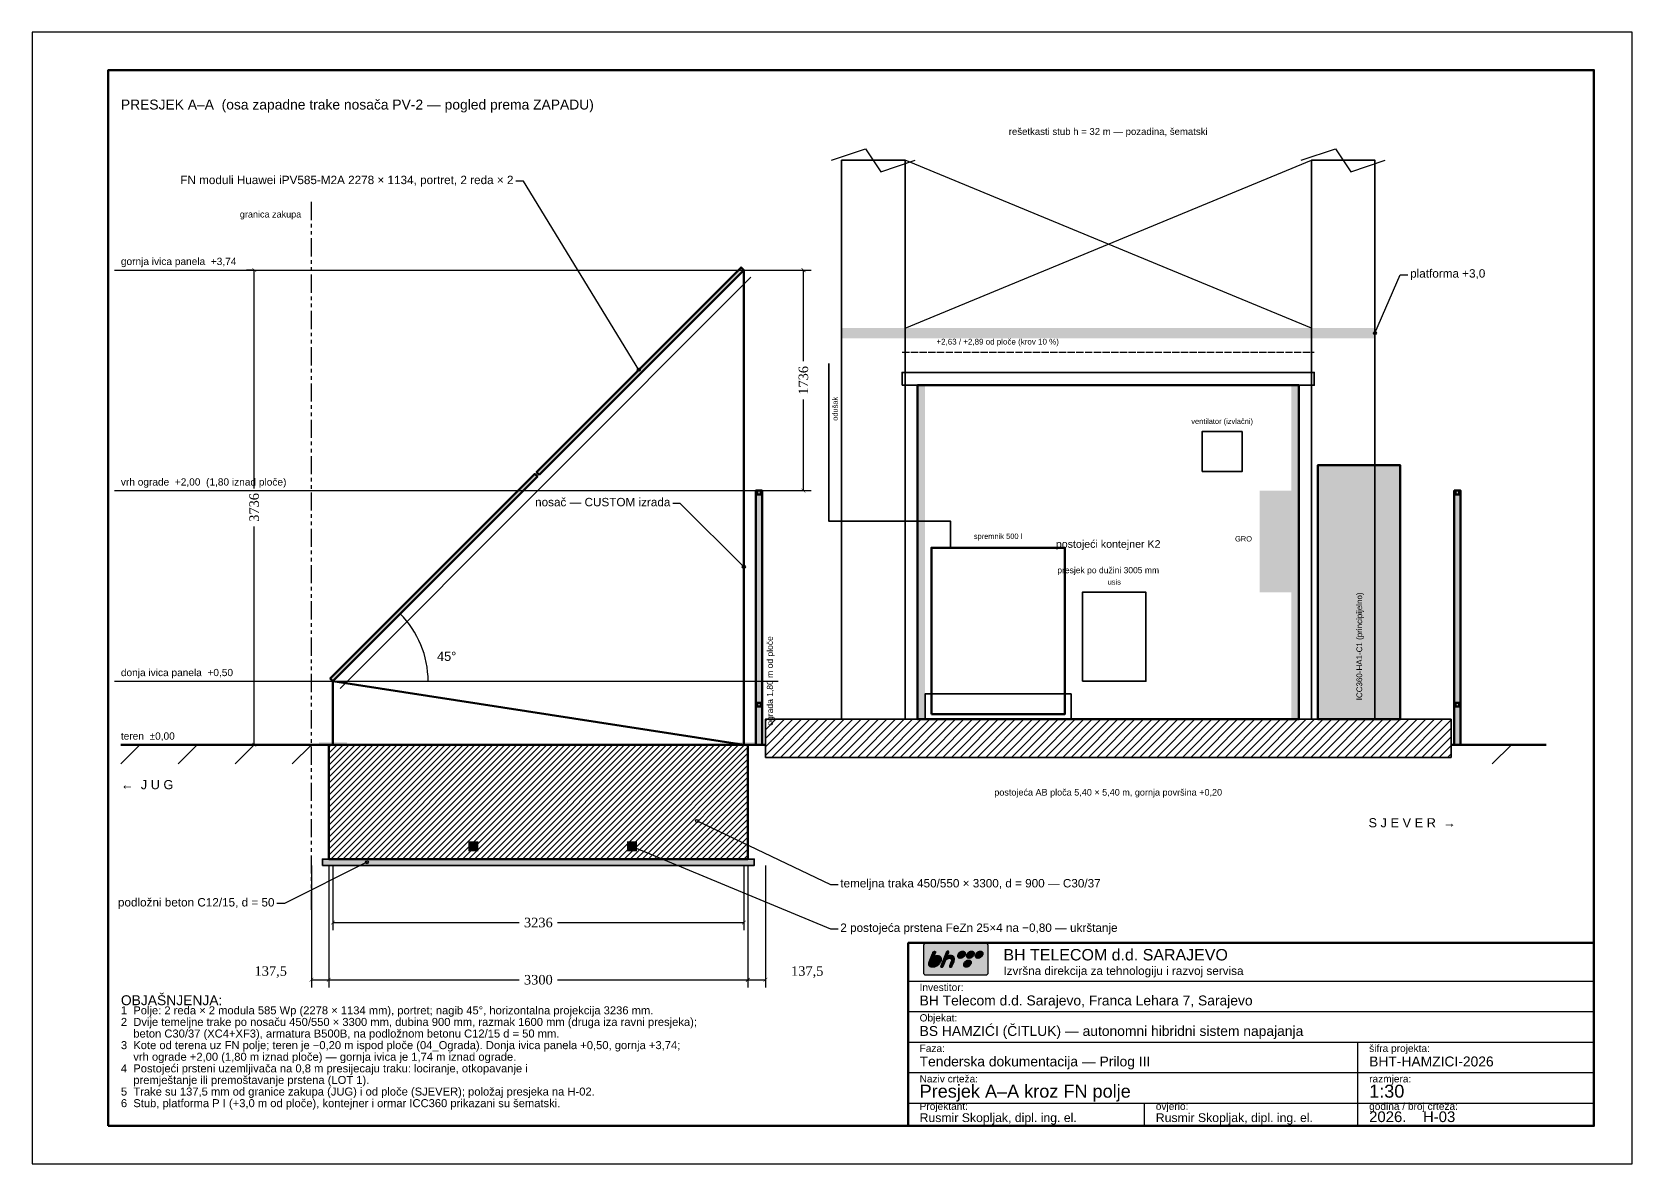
# Model space of a CAD drawing. Header units: millimetres. Extents: x 0 to 12600, y 0 to 8910.
import ezdxf
from ezdxf.enums import TextEntityAlignment as Align

# ---------------------------------------------------------------- set-up
doc = ezdxf.new("R2010")
doc.units = ezdxf.units.MM
doc.linetypes.add('DASHED', pattern=[1.524, 1.27, -0.254])
doc.linetypes.add('PHANTOM', pattern=[6.35, 3.175, -0.635, 0.635, -0.635, 0.635, -0.635])
for name, color, linetype in [('Agregat', 30, 'Continuous'), ('Izvod', 253, 'Continuous'), ('Konstrukcija', 5, 'Continuous'), ('Kota_tekst', 7, 'Continuous'), ('Kote', 7, 'Continuous'), ('Novi1', 30, 'Continuous'), ('Objekat', 6, 'Continuous'), ('Ograda', 8, 'Continuous'), ('Okvir', 3, 'Continuous'), ('Orijentacija', 1, 'Continuous'), ('Panel', 110, 'Continuous'), ('Sakriveno', 15, 'Continuous'), ('Tekst', 253, 'Continuous'), ('Temelj', 32, 'Continuous'), ('Uzemljenje', 2, 'DASHED'), ('Ventilacija', 4, 'Continuous')]:
    doc.layers.add(name, color=color, linetype=linetype)
doc.styles.add('20', font='arial.ttf')
doc.styles.get("Standard").update_dxf_attribs({"font": 'times.ttf'})
doc.dimstyles.new('M 30', dxfattribs={"dimscale": 30, "dimtxt": 2.5, "dimasz": 1, "dimexe": 2, "dimexo": 0, "dimtad": 1, "dimdec": 0, "dimtxsty": 'Standard', "dimblk": 'ARCHTICK', "dimcen": 2.5, "dimazin": 3, "dimtfac": 1, "dimtmove": 0, "dimatfit": 3, "dimarcsym": 0})

# ---------------------------------------------------------------- blocks, each defined once
blk = doc.blocks.new('_ARCHTICK')
at = {"color": 0, "linetype": 'ByBlock', "const_width": 0.15}
blk.add_lwpolyline([(-0.5, -0.5), (0.5, 0.5)], dxfattribs=at)
blk = doc.blocks.new('*D3')
for p, q in [((1750, 7036), (1690, 7036)), ((1750, 5318), (1750, 7036)), ((1750, 3300), (1750, 5018)), ((1750, 3300), (1690, 3300))]:
    blk.add_line(p, q)
at = {"layer": 'Defpoints'}
for p in [(1750, 7036), (1750, 3300), (1750, 3300)]:
    blk.add_point(p, dxfattribs=at)
at = {"layer": 'Kote', "xscale": 30, "yscale": 30}
for p, rotation in [((1750, 7036), 90), ((1750, 3300), 270)]:
    blk.add_blockref('_ARCHTICK', p, dxfattribs=dict(at, rotation=rotation))
at = {"layer": 'Kote', "insert": (1750, 5168), "char_height": 75, "attachment_point": 5, "rotation": 90}
blk.add_mtext('3736', dxfattribs=at)
blk = doc.blocks.new('*D4')
for p, q in [((5605.5, 7036), (6135, 7036)), ((6075, 6318), (6075, 7036)), ((6075, 5300), (6075, 6018)), ((5725, 5300), (6135, 5300))]:
    blk.add_line(p, q)
at = {"layer": 'Defpoints'}
for p in [(5605.5, 7036), (5725, 5300), (6075, 5300)]:
    blk.add_point(p, dxfattribs=at)
at = {"layer": 'Kote', "xscale": 30, "yscale": 30}
for p, rotation in [((6075, 7036), 90), ((6075, 5300), 270)]:
    blk.add_blockref('_ARCHTICK', p, dxfattribs=dict(at, rotation=rotation))
at = {"layer": 'Kote', "insert": (6075, 6168), "char_height": 75, "attachment_point": 5, "rotation": 90}
blk.add_mtext('1736', dxfattribs=at)
blk = doc.blocks.new('*D5')
for p, q in [((2369.5, 2350), (2369.5, 1840)), ((5605.5, 2350), (5605.5, 1840)), ((2369.5, 1900), (3837.5, 1900)), ((4137.5, 1900), (5605.5, 1900))]:
    blk.add_line(p, q)
at = {"layer": 'Defpoints'}
for p in [(2369.5, 2350), (5605.5, 2350), (2369.5, 1900)]:
    blk.add_point(p, dxfattribs=at)
at = {"layer": 'Kote', "xscale": 30, "yscale": 30, "rotation": 180}
blk.add_blockref('_ARCHTICK', (2369.5, 1900), dxfattribs=at)
at = {"layer": 'Kote', "xscale": 30, "yscale": 30}
blk.add_blockref('_ARCHTICK', (5605.5, 1900), dxfattribs=at)
at = {"layer": 'Kote', "insert": (3987.5, 1900), "char_height": 75, "attachment_point": 5}
blk.add_mtext('3236', dxfattribs=at)
blk = doc.blocks.new('*D7')
for p, q in [((2337.5, 2350), (2337.5, 1390)), ((5637.5, 2350), (5637.5, 1390)), ((2337.5, 1450), (3837.5, 1450)), ((4137.5, 1450), (5637.5, 1450))]:
    blk.add_line(p, q)
at = {"layer": 'Defpoints'}
for p in [(2337.5, 2350), (5637.5, 2350), (2337.5, 1450)]:
    blk.add_point(p, dxfattribs=at)
at = {"layer": 'Kote', "xscale": 30, "yscale": 30, "rotation": 180}
blk.add_blockref('_ARCHTICK', (2337.5, 1450), dxfattribs=at)
at = {"layer": 'Kote', "xscale": 30, "yscale": 30}
blk.add_blockref('_ARCHTICK', (5637.5, 1450), dxfattribs=at)
at = {"layer": 'Kote', "insert": (3987.5, 1450), "char_height": 75, "attachment_point": 5}
blk.add_mtext('3300', dxfattribs=at)

msp = doc.modelspace()

# ---------------------------------------------------------------- hatches: boundary and pattern name
at = {"layer": 'Konstrukcija'}
for points in [[(6375, 6500), (10575, 6500), (10575, 6580), (6375, 6580)], [(2259.5, 3300), (2479.5, 3300), (2479.5, 3320), (2259.5, 3320)], [(5495.5, 3300), (5715.5, 3300), (5715.5, 3320), (5495.5, 3320)]]:
    msp.add_hatch(color=5, dxfattribs=at).paths.add_polyline_path(points)
at = {"layer": 'Novi1'}
for points in [[(10125, 3500), (10775, 3500), (10775, 5500), (10125, 5500)], [(9667.5, 4500), (9917.5, 4500), (9917.5, 5300), (9667.5, 5300)]]:
    msp.add_hatch(color=30, dxfattribs=at).paths.add_polyline_path(points)
at = {"layer": 'Objekat'}
for points in [[(6972.5, 3500), (7032.5, 3500), (7032.5, 6130), (6972.5, 6130)], [(9917.5, 3500), (9977.5, 3500), (9977.5, 6130), (9917.5, 6130)]]:
    msp.add_hatch(color=8, dxfattribs=at).paths.add_polyline_path(points)
h = msp.add_hatch(dxfattribs=at)
h.set_pattern_fill('ANSI31', scale=15)
h.paths.add_polyline_path([(5775, 3200), (11175, 3200), (11175, 3500), (5775, 3500)])
at = {"layer": 'Ograda'}
for points in [[(5700, 3300), (5750, 3300), (5750, 5300), (5700, 5300)], [(11200, 3300), (11250, 3300), (11250, 5300), (11200, 5300)]]:
    msp.add_hatch(color=8, dxfattribs=at).paths.add_polyline_path(points)
at = {"layer": 'Okvir'}
for color, points in [(30, [(7038.3, 1488), (7511.7, 1488), (7514.2, 1488.2), (7516.6, 1488.7), (7518.8, 1489.6), (7520.9, 1490.7), (7522.9, 1492.1), (7524.6, 1493.8), (7526.2, 1495.7), (7527.5, 1497.8), (7528.6, 1500.1), (7529.3, 1502.6), (7529.8, 1505.2), (7530, 1507.8), (7530, 1716.2), (7529.8, 1718.9), (7529.3, 1721.4), (7528.6, 1723.9), (7527.5, 1726.2), (7526.2, 1728.3), (7524.6, 1730.2), (7522.9, 1731.9), (7520.9, 1733.3), (7518.8, 1734.5), (7516.6, 1735.3), (7514.2, 1735.8), (7511.7, 1736), (7038.3, 1736), (7035.8, 1735.8), (7033.4, 1735.3), (7031.2, 1734.5), (7029.1, 1733.3), (7027.1, 1731.9), (7025.4, 1730.2), (7023.8, 1728.3), (7022.5, 1726.2), (7021.4, 1723.9), (7020.7, 1721.4), (7020.2, 1718.9), (7020, 1716.2), (7020, 1507.8), (7020.2, 1505.2), (7020.7, 1502.6), (7021.4, 1500.1), (7022.5, 1497.8), (7023.8, 1495.7), (7025.4, 1493.8), (7027.1, 1492.1), (7029.1, 1490.7), (7031.2, 1489.6), (7033.4, 1488.7), (7035.8, 1488.2)]), (7, [(7156.3, 1594.8), (7153.4, 1588.3), (7149.8, 1582.1), (7145.7, 1576.3), (7141.2, 1570.9), (7136.1, 1566), (7130.7, 1561.7), (7125, 1557.8), (7118.9, 1554.6), (7112.6, 1552), (7106.1, 1550.1), (7099.4, 1549), (7092.7, 1548.6), (7089.2, 1548.6), (7086, 1548.9), (7083, 1549.4), (7080.2, 1550), (7077.6, 1550.9), (7075.2, 1551.9), (7072.9, 1553.1), (7070.9, 1554.4), (7069, 1556), (7067.3, 1557.7), (7065.9, 1559.6), (7064.5, 1561.6), (7063.2, 1564.5), (7062.3, 1567.5), (7061.7, 1570.4), (7061.5, 1573.5), (7061.6, 1576.5), (7061.9, 1579.6), (7062.4, 1582.8), (7063.2, 1586.1), (7064.2, 1589.4), (7065.3, 1592.7), (7066.5, 1596.2), (7067.9, 1599.7), (7067.9, 1599.7), (7067.9, 1599.7), (7067.9, 1599.7), (7067.9, 1599.8), (7067.9, 1599.8), (7067.9, 1599.8), (7067.9, 1599.9), (7067.9, 1599.9), (7067.9, 1600), (7068, 1600), (7068, 1600.1), (7068.1, 1600.1), (7069.6, 1604.2), (7090.5, 1656.7), (7092.9, 1663.2), (7093.3, 1664), (7093.7, 1664.9), (7094.1, 1665.6), (7094.6, 1666.4), (7095.1, 1667.1), (7095.7, 1667.8), (7096.3, 1668.4), (7096.9, 1669.1), (7097.5, 1669.7), (7098.2, 1670.3), (7098.9, 1670.8), (7099.7, 1671.4), (7100.3, 1671.8), (7101, 1672.2), (7101.7, 1672.5), (7102.3, 1672.9), (7103, 1673.2), (7103.7, 1673.4), (7104.5, 1673.6), (7105.2, 1673.8), (7105.9, 1673.9), (7106.6, 1674), (7107.4, 1674.1), (7108.1, 1674.1), (7108.8, 1674.1), (7109.5, 1674), (7110.2, 1673.9), (7110.8, 1673.8), (7111.4, 1673.6), (7112, 1673.4), (7112.5, 1673.1), (7113, 1672.8), (7113.4, 1672.5), (7113.9, 1672.1), (7114.2, 1671.7), (7114.5, 1671.2), (7114.8, 1670.7), (7115.1, 1670.2), (7115.3, 1669.6), (7115.5, 1669), (7115.5, 1668.4), (7115.6, 1667.8), (7115.6, 1667.1), (7115.5, 1666.4), (7115.4, 1665.6), (7115.2, 1664.9), (7115, 1664), (7114.7, 1663.2), (7112.2, 1656.9), (7112.2, 1656.9), (7112.2, 1656.9), (7112.2, 1656.9), (7112.2, 1656.9), (7112.2, 1656.9), (7112.2, 1656.9), (7112.2, 1656.9), (7112.2, 1656.9), (7112.2, 1656.8), (7112.2, 1656.8), (7112.2, 1656.8), (7112.2, 1656.7), (7103.2, 1634.5), (7105.3, 1635.5), (7107.4, 1636.4), (7109.6, 1637.2), (7111.7, 1638), (7113.9, 1638.7), (7116.1, 1639.3), (7118.3, 1639.9), (7120.5, 1640.3), (7122.7, 1640.7), (7124.9, 1640.9), (7127.1, 1641.1), (7129.4, 1641.1), (7135.6, 1640.7), (7141.2, 1639.5), (7146.2, 1637.5), (7150.4, 1634.9), (7153.9, 1631.6), (7156.6, 1627.7), (7158.6, 1623.3), (7159.8, 1618.4), (7160.2, 1613), (7159.8, 1607.3), (7158.5, 1601.2)]), (7, [(7233.7, 1641.1), (7231.5, 1641.1), (7229.3, 1640.9), (7227.1, 1640.7), (7224.9, 1640.3), (7222.7, 1639.9), (7220.5, 1639.3), (7218.4, 1638.7), (7216.3, 1638), (7214.1, 1637.2), (7212, 1636.4), (7209.9, 1635.5), (7207.9, 1634.5), (7210.2, 1640.7), (7219.8, 1664.5), (7220.1, 1665.4), (7220.4, 1666.2), (7220.6, 1666.9), (7220.7, 1667.7), (7220.8, 1668.4), (7220.8, 1669.1), (7220.7, 1669.7), (7220.6, 1670.3), (7220.5, 1670.9), (7220.2, 1671.5), (7220, 1672), (7219.6, 1672.6), (7219.3, 1673), (7218.9, 1673.4), (7218.5, 1673.8), (7218.1, 1674.2), (7217.6, 1674.5), (7217, 1674.7), (7216.5, 1675), (7215.9, 1675.2), (7215.2, 1675.3), (7214.6, 1675.4), (7213.9, 1675.5), (7213.2, 1675.5), (7212.4, 1675.5), (7211.7, 1675.4), (7211, 1675.3), (7210.3, 1675.2), (7209.6, 1675), (7208.9, 1674.8), (7208.2, 1674.5), (7207.5, 1674.2), (7206.8, 1673.9), (7206.1, 1673.6), (7205.4, 1673.2), (7204.8, 1672.7), (7204, 1672.2), (7203.3, 1671.6), (7202.6, 1671), (7201.9, 1670.4), (7201.3, 1669.8), (7200.8, 1669.1), (7200.2, 1668.4), (7199.7, 1667.7), (7199.3, 1666.9), (7198.9, 1666.2), (7198.5, 1665.4), (7198.1, 1664.5), (7156.5, 1559.3), (7156.2, 1558.5), (7156, 1557.7), (7155.8, 1556.9), (7155.7, 1556.2), (7155.6, 1555.5), (7155.6, 1554.8), (7155.6, 1554.1), (7155.8, 1553.5), (7155.9, 1552.9), (7156.1, 1552.3), (7156.4, 1551.8), (7156.7, 1551.3), (7157.1, 1550.9), (7157.5, 1550.5), (7157.9, 1550.1), (7158.3, 1549.8), (7158.8, 1549.5), (7159.4, 1549.3), (7159.9, 1549), (7160.5, 1548.9), (7161.1, 1548.7), (7161.8, 1548.6), (7162.4, 1548.6), (7163.2, 1548.6), (7163.9, 1548.6), (7164.6, 1548.6), (7165.3, 1548.7), (7166, 1548.9), (7166.7, 1549), (7167.5, 1549.3), (7168.2, 1549.5), (7168.9, 1549.8), (7169.6, 1550.1), (7170.4, 1550.5), (7171.1, 1550.9), (7171.8, 1551.3), (7172.5, 1551.8), (7173.2, 1552.3), (7173.8, 1552.9), (7174.4, 1553.5), (7175, 1554.1), (7175.6, 1554.8), (7176.1, 1555.5), (7176.6, 1556.2), (7177, 1556.9), (7177.4, 1557.7), (7177.8, 1558.5), (7178.2, 1559.3), (7193.4, 1598), (7195.1, 1601), (7197, 1603.8), (7199.1, 1606.5), (7201.5, 1609), (7204, 1611.3), (7206.7, 1613.3), (7209.5, 1615.1), (7212.5, 1616.6), (7215.5, 1617.8), (7218.7, 1618.7), (7221.8, 1619.2), (7225.1, 1619.4), (7228.5, 1619.2), (7231.5, 1618.6), (7234.1, 1617.6), (7236.3, 1616.2), (7238.2, 1614.5), (7239.6, 1612.4), (7240.6, 1610.1), (7241.1, 1607.5), (7241.3, 1604.6), (7241, 1601.5), (7240.3, 1598.3), (7239.1, 1594.8), (7225.5, 1559.5), (7225.1, 1558.6), (7224.9, 1557.8), (7224.7, 1557), (7224.6, 1556.2), (7224.5, 1555.5), (7224.5, 1554.8), (7224.6, 1554.2), (7224.7, 1553.6), (7224.8, 1553), (7225.1, 1552.4), (7225.3, 1551.9), (7225.6, 1551.5), (7226, 1551), (7226.4, 1550.6), (7226.8, 1550.2), (7227.3, 1549.9), (7227.8, 1549.5), (7228.3, 1549.3), (7228.8, 1549.1), (7229.4, 1548.9), (7230, 1548.7), (7230.7, 1548.6), (7231.4, 1548.6), (7232.1, 1548.6), (7232.8, 1548.6), (7233.6, 1548.6), (7234.3, 1548.7), (7235, 1548.9), (7235.8, 1549.1), (7236.5, 1549.3), (7237.2, 1549.5), (7238, 1549.9), (7238.7, 1550.2), (7239.4, 1550.6), (7240.1, 1551), (7240.9, 1551.5), (7241.6, 1551.9), (7242.3, 1552.4), (7242.9, 1553), (7243.5, 1553.6), (7244.1, 1554.2), (7244.7, 1554.8), (7245.2, 1555.5), (7245.6, 1556.2), (7246.1, 1557), (7246.5, 1557.8), (7246.8, 1558.6), (7247.1, 1559.5), (7260.8, 1594.8), (7262.9, 1601.2), (7264.2, 1607.3), (7264.6, 1613), (7264.2, 1618.4), (7263, 1623.3), (7261, 1627.7), (7258.2, 1631.6), (7254.8, 1634.9), (7250.5, 1637.5), (7245.6, 1639.5), (7240, 1640.7)]), (7, [(7329.1, 1675.5), (7332.9, 1675.2), (7336.3, 1674.5), (7339.4, 1673.2), (7342.1, 1671.6), (7344.5, 1669.5), (7346.4, 1667.1), (7347.9, 1664.3), (7348.9, 1661.3), (7349.5, 1658), (7349.5, 1654.5), (7349.1, 1650.8), (7348.1, 1647), (7346.6, 1643.1), (7344.6, 1639.4), (7342.3, 1636), (7339.5, 1632.7), (7336.5, 1629.7), (7333.2, 1627), (7329.7, 1624.6), (7326, 1622.5), (7322.2, 1620.9), (7318.3, 1619.7), (7314.3, 1618.9), (7310.4, 1618.7), (7306.6, 1618.9), (7303.2, 1619.7), (7300.1, 1620.9), (7297.4, 1622.5), (7295, 1624.6), (7293.1, 1627), (7291.6, 1629.7), (7290.6, 1632.7), (7290, 1636), (7289.9, 1639.4), (7290.4, 1643.1), (7291.5, 1647), (7293, 1650.8), (7294.9, 1654.5), (7297.3, 1658), (7300, 1661.3), (7303, 1664.3), (7306.3, 1667.1), (7309.9, 1669.5), (7313.6, 1671.6), (7317.4, 1673.2), (7321.3, 1674.5), (7325.2, 1675.2)]), (7, [(7399.1, 1675.5), (7402.9, 1675.2), (7406.3, 1674.5), (7409.4, 1673.2), (7412.2, 1671.6), (7414.5, 1669.5), (7416.5, 1667.1), (7418, 1664.3), (7419, 1661.3), (7419.6, 1658), (7419.6, 1654.5), (7419.2, 1650.8), (7418.2, 1647), (7416.7, 1643.1), (7414.7, 1639.4), (7412.4, 1636), (7409.6, 1632.7), (7406.6, 1629.7), (7403.3, 1627), (7399.8, 1624.6), (7396.1, 1622.5), (7392.3, 1620.9), (7388.4, 1619.7), (7384.4, 1618.9), (7380.5, 1618.7), (7376.7, 1618.9), (7373.3, 1619.7), (7370.2, 1620.9), (7367.5, 1622.5), (7365.1, 1624.6), (7363.2, 1627), (7361.7, 1629.7), (7360.6, 1632.7), (7360, 1636), (7359.9, 1639.4), (7360.4, 1643.1), (7361.4, 1647), (7362.9, 1650.8), (7364.9, 1654.5), (7367.3, 1658), (7370, 1661.3), (7373, 1664.3), (7376.3, 1667.1), (7379.8, 1669.5), (7383.5, 1671.6), (7387.3, 1673.2), (7391.2, 1674.5), (7395.1, 1675.2)]), (7, [(7468.2, 1675.5), (7471.9, 1675.2), (7475.4, 1674.5), (7478.4, 1673.2), (7481.2, 1671.6), (7483.5, 1669.5), (7485.4, 1667.1), (7486.9, 1664.3), (7487.9, 1661.3), (7488.5, 1658), (7488.6, 1654.5), (7488.1, 1650.8), (7487.1, 1647), (7485.6, 1643.1), (7483.7, 1639.4), (7481.3, 1636), (7478.6, 1632.7), (7475.5, 1629.7), (7472.2, 1627), (7468.7, 1624.6), (7465, 1622.5), (7461.2, 1620.9), (7457.3, 1619.7), (7453.4, 1618.9), (7449.4, 1618.7), (7445.7, 1618.9), (7442.2, 1619.7), (7439.1, 1620.9), (7436.4, 1622.5), (7434.1, 1624.6), (7432.1, 1627), (7430.6, 1629.7), (7429.6, 1632.7), (7429, 1636), (7429, 1639.4), (7429.5, 1643.1), (7430.5, 1647), (7432, 1650.8), (7434, 1654.5), (7436.3, 1658), (7439.1, 1661.3), (7442.1, 1664.3), (7445.4, 1667.1), (7448.9, 1669.5), (7452.6, 1671.6), (7456.4, 1673.2), (7460.3, 1674.5), (7464.3, 1675.2)]), (7, [(7134.6, 1594.8), (7135.8, 1598.3), (7136.6, 1601.5), (7136.9, 1604.6), (7136.7, 1607.5), (7136.2, 1610.1), (7135.2, 1612.4), (7133.8, 1614.5), (7132, 1616.2), (7129.8, 1617.6), (7127.2, 1618.6), (7124.2, 1619.2), (7120.8, 1619.4), (7117.2, 1619.2), (7113.8, 1618.6), (7110.4, 1617.5), (7107.1, 1616.1), (7103.9, 1614.3), (7100.9, 1612.3), (7098.1, 1609.9), (7095.5, 1607.3), (7093.1, 1604.4), (7091, 1601.4), (7089.1, 1598.2), (7087.6, 1594.8), (7086.2, 1590.8), (7085.5, 1587.1), (7085.3, 1583.8), (7085.6, 1580.9), (7086.4, 1578.3), (7087.6, 1576.1), (7089.2, 1574.2), (7091.1, 1572.7), (7093.3, 1571.6), (7095.8, 1570.8), (7098.5, 1570.3), (7101.5, 1570.2), (7104.4, 1570.4), (7107.5, 1570.9), (7110.7, 1571.8), (7113.9, 1573), (7117, 1574.6), (7120.1, 1576.5), (7123.1, 1578.8), (7125.9, 1581.3), (7128.5, 1584.2), (7130.8, 1587.4), (7132.9, 1591)]), (7, [(7376, 1605.2), (7379.8, 1604.9), (7383.2, 1604.2), (7386.3, 1603), (7389, 1601.3), (7391.4, 1599.3), (7393.3, 1596.9), (7394.9, 1594.2), (7395.9, 1591.1), (7396.5, 1587.9), (7396.6, 1584.4), (7396.1, 1580.7), (7395.2, 1576.9), (7393.6, 1573), (7391.7, 1569.3), (7389.3, 1565.9), (7386.6, 1562.6), (7383.6, 1559.6), (7380.3, 1556.9), (7376.7, 1554.5), (7373, 1552.4), (7369.2, 1550.8), (7365.3, 1549.6), (7361.4, 1548.8), (7357.5, 1548.6), (7353.7, 1548.8), (7350.3, 1549.6), (7347.2, 1550.8), (7344.4, 1552.4), (7342.1, 1554.5), (7340.1, 1556.9), (7338.6, 1559.6), (7337.6, 1562.6), (7337, 1565.9), (7336.9, 1569.3), (7337.3, 1573), (7338.3, 1576.9), (7339.8, 1580.7), (7341.8, 1584.4), (7344.2, 1587.9), (7346.9, 1591.1), (7349.9, 1594.2), (7353.2, 1596.9), (7356.7, 1599.3), (7360.4, 1601.3), (7364.2, 1603), (7368.1, 1604.2), (7372.1, 1604.9)])]:
    msp.add_hatch(color=color, dxfattribs=at).paths.add_polyline_path(points)
at = {"layer": 'Panel'}
for points in [[(3994.4, 5424.9), (5605.2, 7035.7), (5584, 7056.9), (3973.2, 5446.1)], [(2369.5, 3800), (3980.3, 5410.8), (3959.1, 5432), (2348.3, 3821.2)]]:
    msp.add_hatch(color=5, dxfattribs=at).paths.add_polyline_path(points)
at = {"layer": 'Temelj'}
h = msp.add_hatch(dxfattribs=at)
h.set_pattern_fill('ANSI31', scale=10.5)
h.paths.add_polyline_path([(2337.5, 2400), (5637.5, 2400), (5637.5, 3300), (2337.5, 3300)])
msp.add_hatch(color=254, dxfattribs=at).paths.add_polyline_path([(2287.5, 2350), (5687.5, 2350), (5687.5, 2400), (2287.5, 2400)])
at = {"layer": 'Uzemljenje'}
for points in [[(3435, 2460), (3515, 2460), (3515, 2540), (3435, 2540)], [(4685, 2460), (4765, 2460), (4765, 2540), (4685, 2540)]]:
    msp.add_hatch(color=2, dxfattribs=at).paths.add_polyline_path(points)

# ---------------------------------------------------------------- linework, layer by layer
at = {"layer": 'Agregat', "color": 30, "lineweight": 50}
msp.add_lwpolyline([(7082.5, 3540), (8132.5, 3540), (8132.5, 4850), (7082.5, 4850)], close=True, dxfattribs=at)
at = {"layer": 'Agregat', "color": 1, "lineweight": 35}
msp.add_lwpolyline([(7032.5, 3500), (8182.5, 3500), (8182.5, 3700), (7032.5, 3700)], close=True, dxfattribs=at)
at = {"layer": 'Izvod', "color": 8}
for points in [[(4778.6, 6251.5), (3869.5, 7736), (3809.5, 7736)], [(10575, 6540), (10775, 7000), (10835, 7000)], [(5605.5, 4700), (5105.5, 5200), (5045.5, 5200)], [(5237.5, 2700), (6287.5, 2200), (6347.5, 2200)], [(4725, 2500), (6287.5, 1850), (6347.5, 1850)], [(2637.5, 2375), (1987.5, 2050), (1927.5, 2050)]]:
    msp.add_lwpolyline(points, dxfattribs=at)
for centre in [(10575, 6540), (4778.6, 6251.5), (5605.5, 4700), (5237.5, 2700), (4725, 2500), (2637.5, 2375)]:
    msp.add_circle(centre, 12, dxfattribs=at)
at = {"layer": 'Konstrukcija', "color": 5}
for p, q in [((6875, 6580), (10075, 7900)), ((10075, 6580), (6875, 7900))]:
    msp.add_line(p, q, dxfattribs=at)
at = {"layer": 'Konstrukcija', "color": 5, "lineweight": 50}
for p, q in [((5605.5, 7036), (5605.5, 3300)), ((2369.5, 3800), (2369.5, 3300)), ((2369.5, 3800), (5605.5, 3300))]:
    msp.add_line(p, q, dxfattribs=at)
at = {"layer": 'Konstrukcija', "color": 5}
for points in [[(6295, 7900), (6565, 7990), (6685, 7810), (6955, 7900)], [(9995, 7900), (10265, 7990), (10385, 7810), (10655, 7900)]]:
    msp.add_lwpolyline(points, dxfattribs=at)
at = {"layer": 'Konstrukcija', "color": 5, "lineweight": 35}
for points in [[(6375, 3500), (6875, 3500), (6875, 7900), (6375, 7900)], [(10075, 3500), (10575, 3500), (10575, 7900), (10075, 7900)]]:
    msp.add_lwpolyline(points, close=True, dxfattribs=at)
at = {"layer": 'Kote', "color": 8}
msp.add_line((2369.5, 3800), (3369.5, 3800), dxfattribs=at)
msp.add_arc((2369.5, 3800), 750, 0, 45, dxfattribs=at)
at = {"layer": 'Novi1', "color": 30, "lineweight": 50}
msp.add_lwpolyline([(10125, 3500), (10775, 3500), (10775, 5500), (10125, 5500)], close=True, dxfattribs=at)
at = {"layer": 'Objekat', "color": 6, "linetype": 'DASHED', "ltscale": 45}
msp.add_line((6852.5, 6390), (10097.5, 6390), dxfattribs=at)
at = {"layer": 'Objekat', "color": 8, "lineweight": 50}
for p, q in [((700, 3300), (5775, 3300)), ((11175, 3300), (11925, 3300))]:
    msp.add_line(p, q, dxfattribs=at)
at = {"layer": 'Objekat', "color": 8}
for p, q in [((850, 3300), (700, 3150)), ((1300, 3300), (1150, 3150)), ((1750, 3300), (1600, 3150)), ((2200, 3300), (2050, 3150)), ((11650, 3300), (11500, 3150))]:
    msp.add_line(p, q, dxfattribs=at)
at = {"layer": 'Objekat', "color": 6, "lineweight": 35}
msp.add_lwpolyline([(6852.5, 6130), (10097.5, 6130), (10097.5, 6230), (6852.5, 6230)], close=True, dxfattribs=at)
at = {"layer": 'Objekat', "color": 6, "lineweight": 50}
msp.add_lwpolyline([(6972.5, 3500), (9977.5, 3500), (9977.5, 6130), (6972.5, 6130)], close=True, dxfattribs=at)
at = {"layer": 'Objekat', "color": 254, "lineweight": 35}
msp.add_lwpolyline([(5775, 3200), (11175, 3200), (11175, 3500), (5775, 3500)], close=True, dxfattribs=at)
at = {"layer": 'Ograda', "color": 8, "lineweight": 70}
for points in [[(5700, 3300), (5750, 3300), (5750, 5300), (5700, 5300)], [(11200, 3300), (11250, 3300), (11250, 5300), (11200, 5300)]]:
    msp.add_lwpolyline(points, close=True, dxfattribs=at)
at = {"layer": 'Ograda', "color": 8, "lineweight": 50}
for points in [[(5710, 5270), (5740, 5270), (5740, 5300), (5710, 5300)], [(11210, 5270), (11240, 5270), (11240, 5300), (11210, 5300)], [(5710, 3600), (5740, 3600), (5740, 3630), (5710, 3630)], [(11210, 3600), (11240, 3600), (11240, 3630), (11210, 3630)]]:
    msp.add_lwpolyline(points, close=True, dxfattribs=at)
at = {"layer": 'Okvir'}
for p, q in [((6900, 1440), (12300, 1440)), ((6900, 1200), (12300, 1200)), ((6900, 960), (12300, 960)), ((10440, 480), (10440, 960)), ((6900, 720), (12300, 720)), ((6900, 480), (12300, 480)), ((8760, 300), (8760, 480)), ((10440, 300), (10440, 480))]:
    msp.add_line(p, q, dxfattribs=at)
at = {"layer": 'Okvir', "color": 8}
msp.add_lwpolyline([(0, 0), (12600, 0), (12600, 8910), (0, 8910)], close=True, dxfattribs=at)
at = {"layer": 'Okvir', "lineweight": 50}
for points in [[(600, 300), (12300, 300), (12300, 8610), (600, 8610)], [(6900, 300), (12300, 300), (12300, 1740), (6900, 1740)]]:
    msp.add_lwpolyline(points, close=True, dxfattribs=at)
at = {"layer": 'Okvir', "color": 30}
msp.add_lwpolyline([(7038.3, 1488), (7511.7, 1488), (7514.2, 1488.2), (7516.6, 1488.7), (7518.8, 1489.6), (7520.9, 1490.7), (7522.9, 1492.1), (7524.6, 1493.8), (7526.2, 1495.7), (7527.5, 1497.8), (7528.6, 1500.1), (7529.3, 1502.6), (7529.8, 1505.2), (7530, 1507.8), (7530, 1716.2), (7529.8, 1718.9), (7529.3, 1721.4), (7528.6, 1723.9), (7527.5, 1726.2), (7526.2, 1728.3), (7524.6, 1730.2), (7522.9, 1731.9), (7520.9, 1733.3), (7518.8, 1734.5), (7516.6, 1735.3), (7514.2, 1735.8), (7511.7, 1736), (7038.3, 1736), (7035.8, 1735.8), (7033.4, 1735.3), (7031.2, 1734.5), (7029.1, 1733.3), (7027.1, 1731.9), (7025.4, 1730.2), (7023.8, 1728.3), (7022.5, 1726.2), (7021.4, 1723.9), (7020.7, 1721.4), (7020.2, 1718.9), (7020, 1716.2), (7020, 1507.8), (7020.2, 1505.2), (7020.7, 1502.6), (7021.4, 1500.1), (7022.5, 1497.8), (7023.8, 1495.7), (7025.4, 1493.8), (7027.1, 1492.1), (7029.1, 1490.7), (7031.2, 1489.6), (7033.4, 1488.7), (7035.8, 1488.2), (7038.3, 1488)], close=True, dxfattribs=at)
at = {"layer": 'Okvir', "color": 7}
for points in [[(7156.3, 1594.8), (7153.4, 1588.3), (7149.8, 1582.1), (7145.7, 1576.3), (7141.2, 1570.9), (7136.1, 1566), (7130.7, 1561.7), (7125, 1557.8), (7118.9, 1554.6), (7112.6, 1552), (7106.1, 1550.1), (7099.4, 1549), (7092.7, 1548.6), (7089.2, 1548.6), (7086, 1548.9), (7083, 1549.4), (7080.2, 1550), (7077.6, 1550.9), (7075.2, 1551.9), (7072.9, 1553.1), (7070.9, 1554.4), (7069, 1556), (7067.3, 1557.7), (7065.9, 1559.6), (7064.5, 1561.6), (7063.2, 1564.5), (7062.3, 1567.5), (7061.7, 1570.4), (7061.5, 1573.5), (7061.6, 1576.5), (7061.9, 1579.6), (7062.4, 1582.8), (7063.2, 1586.1), (7064.2, 1589.4), (7065.3, 1592.7), (7066.5, 1596.2), (7067.9, 1599.7), (7067.9, 1599.7), (7067.9, 1599.7), (7067.9, 1599.7), (7067.9, 1599.8), (7067.9, 1599.8), (7067.9, 1599.8), (7067.9, 1599.9), (7067.9, 1599.9), (7067.9, 1600), (7068, 1600), (7068, 1600.1), (7068.1, 1600.1), (7069.6, 1604.2), (7090.5, 1656.7), (7092.9, 1663.2), (7093.3, 1664), (7093.7, 1664.9), (7094.1, 1665.6), (7094.6, 1666.4), (7095.1, 1667.1), (7095.7, 1667.8), (7096.3, 1668.4), (7096.9, 1669.1), (7097.5, 1669.7), (7098.2, 1670.3), (7098.9, 1670.8), (7099.7, 1671.4), (7100.3, 1671.8), (7101, 1672.2), (7101.7, 1672.5), (7102.3, 1672.9), (7103, 1673.2), (7103.7, 1673.4), (7104.5, 1673.6), (7105.2, 1673.8), (7105.9, 1673.9), (7106.6, 1674), (7107.4, 1674.1), (7108.1, 1674.1), (7108.8, 1674.1), (7109.5, 1674), (7110.2, 1673.9), (7110.8, 1673.8), (7111.4, 1673.6), (7112, 1673.4), (7112.5, 1673.1), (7113, 1672.8), (7113.4, 1672.5), (7113.9, 1672.1), (7114.2, 1671.7), (7114.5, 1671.2), (7114.8, 1670.7), (7115.1, 1670.2), (7115.3, 1669.6), (7115.5, 1669), (7115.5, 1668.4), (7115.6, 1667.8), (7115.6, 1667.1), (7115.5, 1666.4), (7115.4, 1665.6), (7115.2, 1664.9), (7115, 1664), (7114.7, 1663.2), (7112.2, 1656.9), (7112.2, 1656.9), (7112.2, 1656.9), (7112.2, 1656.9), (7112.2, 1656.9), (7112.2, 1656.9), (7112.2, 1656.9), (7112.2, 1656.9), (7112.2, 1656.9), (7112.2, 1656.8), (7112.2, 1656.8), (7112.2, 1656.8), (7112.2, 1656.7), (7103.2, 1634.5), (7105.3, 1635.5), (7107.4, 1636.4), (7109.6, 1637.2), (7111.7, 1638), (7113.9, 1638.7), (7116.1, 1639.3), (7118.3, 1639.9), (7120.5, 1640.3), (7122.7, 1640.7), (7124.9, 1640.9), (7127.1, 1641.1), (7129.4, 1641.1), (7135.6, 1640.7), (7141.2, 1639.5), (7146.2, 1637.5), (7150.4, 1634.9), (7153.9, 1631.6), (7156.6, 1627.7), (7158.6, 1623.3), (7159.8, 1618.4), (7160.2, 1613), (7159.8, 1607.3), (7158.5, 1601.2), (7156.3, 1594.8)], [(7233.7, 1641.1), (7231.5, 1641.1), (7229.3, 1640.9), (7227.1, 1640.7), (7224.9, 1640.3), (7222.7, 1639.9), (7220.5, 1639.3), (7218.4, 1638.7), (7216.3, 1638), (7214.1, 1637.2), (7212, 1636.4), (7209.9, 1635.5), (7207.9, 1634.5), (7210.2, 1640.7), (7219.8, 1664.5), (7220.1, 1665.4), (7220.4, 1666.2), (7220.6, 1666.9), (7220.7, 1667.7), (7220.8, 1668.4), (7220.8, 1669.1), (7220.7, 1669.7), (7220.6, 1670.3), (7220.5, 1670.9), (7220.2, 1671.5), (7220, 1672), (7219.6, 1672.6), (7219.3, 1673), (7218.9, 1673.4), (7218.5, 1673.8), (7218.1, 1674.2), (7217.6, 1674.5), (7217, 1674.7), (7216.5, 1675), (7215.9, 1675.2), (7215.2, 1675.3), (7214.6, 1675.4), (7213.9, 1675.5), (7213.2, 1675.5), (7212.4, 1675.5), (7211.7, 1675.4), (7211, 1675.3), (7210.3, 1675.2), (7209.6, 1675), (7208.9, 1674.8), (7208.2, 1674.5), (7207.5, 1674.2), (7206.8, 1673.9), (7206.1, 1673.6), (7205.4, 1673.2), (7204.8, 1672.7), (7204, 1672.2), (7203.3, 1671.6), (7202.6, 1671), (7201.9, 1670.4), (7201.3, 1669.8), (7200.8, 1669.1), (7200.2, 1668.4), (7199.7, 1667.7), (7199.3, 1666.9), (7198.9, 1666.2), (7198.5, 1665.4), (7198.1, 1664.5), (7156.5, 1559.3), (7156.2, 1558.5), (7156, 1557.7), (7155.8, 1556.9), (7155.7, 1556.2), (7155.6, 1555.5), (7155.6, 1554.8), (7155.6, 1554.1), (7155.8, 1553.5), (7155.9, 1552.9), (7156.1, 1552.3), (7156.4, 1551.8), (7156.7, 1551.3), (7157.1, 1550.9), (7157.5, 1550.5), (7157.9, 1550.1), (7158.3, 1549.8), (7158.8, 1549.5), (7159.4, 1549.3), (7159.9, 1549), (7160.5, 1548.9), (7161.1, 1548.7), (7161.8, 1548.6), (7162.4, 1548.6), (7163.2, 1548.6), (7163.9, 1548.6), (7164.6, 1548.6), (7165.3, 1548.7), (7166, 1548.9), (7166.7, 1549), (7167.5, 1549.3), (7168.2, 1549.5), (7168.9, 1549.8), (7169.6, 1550.1), (7170.4, 1550.5), (7171.1, 1550.9), (7171.8, 1551.3), (7172.5, 1551.8), (7173.2, 1552.3), (7173.8, 1552.9), (7174.4, 1553.5), (7175, 1554.1), (7175.6, 1554.8), (7176.1, 1555.5), (7176.6, 1556.2), (7177, 1556.9), (7177.4, 1557.7), (7177.8, 1558.5), (7178.2, 1559.3), (7193.4, 1598), (7195.1, 1601), (7197, 1603.8), (7199.1, 1606.5), (7201.5, 1609), (7204, 1611.3), (7206.7, 1613.3), (7209.5, 1615.1), (7212.5, 1616.6), (7215.5, 1617.8), (7218.7, 1618.7), (7221.8, 1619.2), (7225.1, 1619.4), (7228.5, 1619.2), (7231.5, 1618.6), (7234.1, 1617.6), (7236.3, 1616.2), (7238.2, 1614.5), (7239.6, 1612.4), (7240.6, 1610.1), (7241.1, 1607.5), (7241.3, 1604.6), (7241, 1601.5), (7240.3, 1598.3), (7239.1, 1594.8), (7239.1, 1594.8), (7225.5, 1559.5), (7225.1, 1558.6), (7224.9, 1557.8), (7224.7, 1557), (7224.6, 1556.2), (7224.5, 1555.5), (7224.5, 1554.8), (7224.6, 1554.2), (7224.7, 1553.6), (7224.8, 1553), (7225.1, 1552.4), (7225.3, 1551.9), (7225.6, 1551.5), (7226, 1551), (7226.4, 1550.6), (7226.8, 1550.2), (7227.3, 1549.9), (7227.8, 1549.5), (7228.3, 1549.3), (7228.8, 1549.1), (7229.4, 1548.9), (7230, 1548.7), (7230.7, 1548.6), (7231.4, 1548.6), (7232.1, 1548.6), (7232.8, 1548.6), (7233.6, 1548.6), (7234.3, 1548.7), (7235, 1548.9), (7235.8, 1549.1), (7236.5, 1549.3), (7237.2, 1549.5), (7238, 1549.9), (7238.7, 1550.2), (7239.4, 1550.6), (7240.1, 1551), (7240.9, 1551.5), (7241.6, 1551.9), (7242.3, 1552.4), (7242.9, 1553), (7243.5, 1553.6), (7244.1, 1554.2), (7244.7, 1554.8), (7245.2, 1555.5), (7245.6, 1556.2), (7246.1, 1557), (7246.5, 1557.8), (7246.8, 1558.6), (7247.1, 1559.5), (7260.8, 1594.8), (7260.8, 1594.8), (7262.9, 1601.2), (7264.2, 1607.3), (7264.6, 1613), (7264.2, 1618.4), (7263, 1623.3), (7261, 1627.7), (7258.2, 1631.6), (7254.8, 1634.9), (7250.5, 1637.5), (7245.6, 1639.5), (7240, 1640.7), (7233.7, 1641.1)], [(7329.1, 1675.5), (7332.9, 1675.2), (7336.3, 1674.5), (7339.4, 1673.2), (7342.1, 1671.6), (7344.5, 1669.5), (7346.4, 1667.1), (7347.9, 1664.3), (7348.9, 1661.3), (7349.5, 1658), (7349.5, 1654.5), (7349.1, 1650.8), (7348.1, 1647), (7346.6, 1643.1), (7344.6, 1639.4), (7342.3, 1636), (7339.5, 1632.7), (7336.5, 1629.7), (7333.2, 1627), (7329.7, 1624.6), (7326, 1622.5), (7322.2, 1620.9), (7318.3, 1619.7), (7314.3, 1618.9), (7310.4, 1618.7), (7306.6, 1618.9), (7303.2, 1619.7), (7300.1, 1620.9), (7297.4, 1622.5), (7295, 1624.6), (7293.1, 1627), (7291.6, 1629.7), (7290.6, 1632.7), (7290, 1636), (7289.9, 1639.4), (7290.4, 1643.1), (7291.5, 1647), (7293, 1650.8), (7294.9, 1654.5), (7297.3, 1658), (7300, 1661.3), (7303, 1664.3), (7306.3, 1667.1), (7309.9, 1669.5), (7313.6, 1671.6), (7317.4, 1673.2), (7321.3, 1674.5), (7325.2, 1675.2), (7329.1, 1675.5)], [(7399.1, 1675.5), (7402.9, 1675.2), (7406.3, 1674.5), (7409.4, 1673.2), (7412.2, 1671.6), (7414.5, 1669.5), (7416.5, 1667.1), (7418, 1664.3), (7419, 1661.3), (7419.6, 1658), (7419.6, 1654.5), (7419.2, 1650.8), (7418.2, 1647), (7416.7, 1643.1), (7414.7, 1639.4), (7412.4, 1636), (7409.6, 1632.7), (7406.6, 1629.7), (7403.3, 1627), (7399.8, 1624.6), (7396.1, 1622.5), (7392.3, 1620.9), (7388.4, 1619.7), (7384.4, 1618.9), (7380.5, 1618.7), (7376.7, 1618.9), (7373.3, 1619.7), (7370.2, 1620.9), (7367.5, 1622.5), (7365.1, 1624.6), (7363.2, 1627), (7361.7, 1629.7), (7360.6, 1632.7), (7360, 1636), (7359.9, 1639.4), (7360.4, 1643.1), (7361.4, 1647), (7362.9, 1650.8), (7364.9, 1654.5), (7367.3, 1658), (7370, 1661.3), (7373, 1664.3), (7376.3, 1667.1), (7379.8, 1669.5), (7383.5, 1671.6), (7387.3, 1673.2), (7391.2, 1674.5), (7395.1, 1675.2), (7399.1, 1675.5)], [(7468.2, 1675.5), (7471.9, 1675.2), (7475.4, 1674.5), (7478.4, 1673.2), (7481.2, 1671.6), (7483.5, 1669.5), (7485.4, 1667.1), (7486.9, 1664.3), (7487.9, 1661.3), (7488.5, 1658), (7488.6, 1654.5), (7488.1, 1650.8), (7487.1, 1647), (7485.6, 1643.1), (7483.7, 1639.4), (7481.3, 1636), (7478.6, 1632.7), (7475.5, 1629.7), (7472.2, 1627), (7468.7, 1624.6), (7465, 1622.5), (7461.2, 1620.9), (7457.3, 1619.7), (7453.4, 1618.9), (7449.4, 1618.7), (7445.7, 1618.9), (7442.2, 1619.7), (7439.1, 1620.9), (7436.4, 1622.5), (7434.1, 1624.6), (7432.1, 1627), (7430.6, 1629.7), (7429.6, 1632.7), (7429, 1636), (7429, 1639.4), (7429.5, 1643.1), (7430.5, 1647), (7432, 1650.8), (7434, 1654.5), (7436.3, 1658), (7439.1, 1661.3), (7442.1, 1664.3), (7445.4, 1667.1), (7448.9, 1669.5), (7452.6, 1671.6), (7456.4, 1673.2), (7460.3, 1674.5), (7464.3, 1675.2), (7468.2, 1675.5)], [(7134.6, 1594.8), (7135.8, 1598.3), (7136.6, 1601.5), (7136.9, 1604.6), (7136.7, 1607.5), (7136.2, 1610.1), (7135.2, 1612.4), (7133.8, 1614.5), (7132, 1616.2), (7129.8, 1617.6), (7127.2, 1618.6), (7124.2, 1619.2), (7120.8, 1619.4), (7117.2, 1619.2), (7113.8, 1618.6), (7110.4, 1617.5), (7107.1, 1616.1), (7103.9, 1614.3), (7100.9, 1612.3), (7098.1, 1609.9), (7095.5, 1607.3), (7093.1, 1604.4), (7091, 1601.4), (7089.1, 1598.2), (7087.6, 1594.8), (7086.2, 1590.8), (7085.5, 1587.1), (7085.3, 1583.8), (7085.6, 1580.9), (7086.4, 1578.3), (7087.6, 1576.1), (7089.2, 1574.2), (7091.1, 1572.7), (7093.3, 1571.6), (7095.8, 1570.8), (7098.5, 1570.3), (7101.5, 1570.2), (7104.4, 1570.4), (7107.5, 1570.9), (7110.7, 1571.8), (7113.9, 1573), (7117, 1574.6), (7120.1, 1576.5), (7123.1, 1578.8), (7125.9, 1581.3), (7128.5, 1584.2), (7130.8, 1587.4), (7132.9, 1591), (7134.6, 1594.8)], [(7376, 1605.2), (7379.8, 1604.9), (7383.2, 1604.2), (7386.3, 1603), (7389, 1601.3), (7391.4, 1599.3), (7393.3, 1596.9), (7394.9, 1594.2), (7395.9, 1591.1), (7396.5, 1587.9), (7396.6, 1584.4), (7396.1, 1580.7), (7395.2, 1576.9), (7393.6, 1573), (7391.7, 1569.3), (7389.3, 1565.9), (7386.6, 1562.6), (7383.6, 1559.6), (7380.3, 1556.9), (7376.7, 1554.5), (7373, 1552.4), (7369.2, 1550.8), (7365.3, 1549.6), (7361.4, 1548.8), (7357.5, 1548.6), (7353.7, 1548.8), (7350.3, 1549.6), (7347.2, 1550.8), (7344.4, 1552.4), (7342.1, 1554.5), (7340.1, 1556.9), (7338.6, 1559.6), (7337.6, 1562.6), (7337, 1565.9), (7336.9, 1569.3), (7337.3, 1573), (7338.3, 1576.9), (7339.8, 1580.7), (7341.8, 1584.4), (7344.2, 1587.9), (7346.9, 1591.1), (7349.9, 1594.2), (7353.2, 1596.9), (7356.7, 1599.3), (7360.4, 1601.3), (7364.2, 1603), (7368.1, 1604.2), (7372.1, 1604.9), (7376, 1605.2)]]:
    msp.add_lwpolyline(points, close=True, dxfattribs=at)
at = {"layer": 'Panel', "color": 8}
msp.add_line((2426.1, 3743.4), (5662.1, 6979.4), dxfattribs=at)
at = {"layer": 'Panel', "color": 5, "lineweight": 50}
for points in [[(3994.4, 5424.9), (5605.2, 7035.7), (5584, 7056.9), (3973.2, 5446.1)], [(2369.5, 3800), (3980.3, 5410.8), (3959.1, 5432), (2348.3, 3821.2)]]:
    msp.add_lwpolyline(points, close=True, dxfattribs=at)
at = {"layer": 'Sakriveno', "color": 8, "linetype": 'PHANTOM', "ltscale": 45}
msp.add_line((2200, 2000), (2200, 7600), dxfattribs=at)
at = {"layer": 'Sakriveno', "color": 8}
for p, q in [((650, 7036), (5875, 7036)), ((650, 5300), (5875, 5300)), ((650, 3800), (5875, 3800))]:
    msp.add_line(p, q, dxfattribs=at)
at = {"layer": 'Temelj', "color": 32, "lineweight": 50}
msp.add_lwpolyline([(2337.5, 2400), (5637.5, 2400), (5637.5, 3300), (2337.5, 3300)], close=True, dxfattribs=at)
at = {"layer": 'Temelj', "color": 8, "lineweight": 35}
msp.add_lwpolyline([(2287.5, 2350), (5687.5, 2350), (5687.5, 2400), (2287.5, 2400)], close=True, dxfattribs=at)
at = {"layer": 'Ventilacija', "color": 1, "lineweight": 35}
msp.add_lwpolyline([(7232.5, 4850), (7232.5, 5060), (6275, 5060), (6275, 6300)], dxfattribs=at)
at = {"layer": 'Ventilacija', "color": 4, "lineweight": 35}
for points in [[(9215, 5450), (9530, 5450), (9530, 5765), (9215, 5765)], [(8272.5, 3800), (8772.5, 3800), (8772.5, 4500), (8272.5, 4500)]]:
    msp.add_lwpolyline(points, close=True, dxfattribs=at)

# ---------------------------------------------------------------- texts
at = {"layer": 'Izvod', "color": 7, "style": '20'}
for s, p in [('FN moduli Huawei iPV585-M2A 2278 × 1134, portret, 2 reda × 2', (3791.5, 7712.9)), ('nosač — CUSTOM izrada', (5027.5, 5176.9)), ('podložni beton C12/15, d = 50', (1909.5, 2026.9))]:
    msp.add_text(s, height=66, dxfattribs=at).set_placement(p, align=Align.RIGHT)
for s, p in [('platforma +3,0', (10853, 6976.9)), ('temeljna traka 450/550 × 3300, d = 900 — C30/37', (6365.5, 2176.9)), ('2 postojeća prstena FeZn 25×4 na −0,80 — ukrštanje', (6365.5, 1826.9))]:
    msp.add_text(s, height=66, dxfattribs=at).set_placement(p)
at = {"layer": 'Kota_tekst', "color": 7, "style": '20'}
for s, p in [('gornja ivica panela  +3,74', (700, 7076)), ('vrh ograde  +2,00  (1,80 iznad ploče)', (700, 5340)), ('donja ivica panela  +0,50', (700, 3840)), ('teren  ±0,00', (700, 3340))]:
    msp.add_text(s, height=57, dxfattribs=at).set_placement(p)
at = {"layer": 'Kota_tekst', "color": 8, "style": '20'}
msp.add_text('+2,63 / +2,89 od ploče (krov 10 %)', height=45, dxfattribs=at).set_placement((7122.5, 6450))
at = {"layer": 'Kote', "color": 7, "style": '20'}
msp.add_text('45°', height=72, dxfattribs=at).set_placement((3189.5, 3960))
at = {"layer": 'Okvir', "color": 8, "style": '20'}
for s, height, p in [('Izvršna direkcija za tehnologiju i razvoj servisa', 66, (7650, 1488)), ('Investitor:', 57, (6990, 1362)), ('Objekat:', 57, (6990, 1122)), ('Faza:', 57, (6990, 882)), ('šifra projekta:', 57, (10530, 882)), ('Naziv crteža:', 57, (6990, 642)), ('razmjera:', 57, (10530, 642)), ('Projektant:', 57, (6990, 426)), ('ovjerio:', 57, (8850, 426)), ('godina / broj crteža:', 57, (10530, 426))]:
    msp.add_text(s, height=height, dxfattribs=at).set_placement(p)
at = {"layer": 'Orijentacija', "color": 1, "style": '20'}
for s, p in [('←  J U G', (700, 2950)), ('S J E V E R  →', (10525, 2650))]:
    msp.add_text(s, height=72, dxfattribs=at).set_placement(p)
at = {"layer": 'Tekst', "color": 7, "style": '20'}
for s, height, p in [('PRESJEK A–A  (osa zapadne trake nosača PV-2 — pogled prema ZAPADU)', 78, (700, 8300)), ('BH TELECOM d.d. SARAJEVO', 90, (7650, 1602)), ('OBJAŠNJENJA:', 78, (700, 1250)), ('BH Telecom d.d. Sarajevo, Franca Lehara 7, Sarajevo', 78, (6990, 1248)), ('2  Dvije temeljne trake po nosaču 450/550 × 3300 mm, dubina 900 mm, razmak 1600 mm (druga iza ravni presjeka);', 63, (700, 1086.7)), ('1  Polje: 2 reda × 2 modula 585 Wp (2278 × 1134 mm), portret; nagib 45°, horizontalna projekcija 3236 mm.', 63, (700, 1178)), ('    beton C30/37 (XC4+XF3), armatura B500B, na podložnom betonu C12/15 d = 50 mm.', 63, (700, 995.3)), ('BS HAMZIĆI (ČITLUK) — autonomni hibridni sistem napajanja', 78, (6990, 1008)), ('3  Kote od terena uz FN polje; teren je −0,20 m ispod ploče (04_Ograda). Donja ivica panela +0,50, gornja +3,74;', 63, (700, 904)), ('4  Postojeći prsteni uzemljivača na 0,8 m presijecaju traku: lociranje, otkopavanje i', 63, (700, 721.2)), ('    vrh ograde +2,00 (1,80 m iznad ploče) — gornja ivica je 1,74 m iznad ograde.', 63, (700, 812.6)), ('Tenderska dokumentacija — Prilog III', 78, (6990, 768)), ('BHT-HAMZICI-2026', 78, (10530, 768)), ('    premještanje ili premoštavanje prstena (LOT 1).', 63, (700, 629.9)), ('5  Trake su 137,5 mm od granice zakupa (JUG) i od ploče (SJEVER); položaj presjeka na H-02.', 63, (700, 538.5)), ('6  Stub, platforma P I (+3,0 m od ploče), kontejner i ormar ICC360 prikazani su šematski.', 63, (700, 447.2)), ('Presjek A–A kroz FN polje', 102, (6990, 522)), ('1:30', 102, (10530, 522)), ('Rusmir Skopljak, dipl. ing. el.', 69, (6990, 330)), ('Rusmir Skopljak, dipl. ing. el.', 69, (8850, 330)), ('2026.    H-03', 84, (10530, 330))]:
    msp.add_text(s, height=height, dxfattribs=at).set_placement(p)
at = {"layer": 'Tekst', "color": 8, "style": '20'}
for s, height, p in [('rešetkasti stub h = 32 m — pozadina, šematski', 54, (8475, 8100)), ('ventilator (izvlačni)', 42, (9372.5, 5825)), ('spremnik 500 l', 42, (7607.5, 4920)), ('presjek po dužini 3005 mm', 48, (8475, 4650)), ('usis', 42, (8522.5, 4560)), ('postojeća AB ploča 5,40 × 5,40 m, gornja površina +0,20', 51, (8475, 2900))]:
    msp.add_text(s, height=height, dxfattribs=at).set_placement(p, align=Align.CENTER)
for s, height, p in [('granica zakupa', 51, (2120, 7450)), ('GRO', 42, (9607.5, 4900))]:
    msp.add_text(s, height=height, dxfattribs=at).set_placement(p, align=Align.RIGHT)
msp.add_text('odušak', height=42, rotation=90, dxfattribs=at).set_placement((6345, 5850))
at = {"layer": 'Tekst', "color": 7, "style": '20'}
msp.add_text('postojeći kontejner K2', height=60, dxfattribs=at).set_placement((8475, 4850), align=Align.CENTER)
for s, height, p in [('ICC360-HA1-C1 (principijelno)', 45, (10475, 3650)), ('ograda 1,80 m od ploče', 48, (5835, 3450))]:
    msp.add_text(s, height=height, rotation=90, dxfattribs=at).set_placement(p)

# ---------------------------------------------------------------- dimensions: what is measured, and where the dimension line sits
at = {"layer": 'Kote'}
for base, p1, p2, picture, middle in [((1750, 3300), (1750, 3300), (1750, 7036), '*D3', (1750, 5168)), ((6075, 5300), (5725, 5300), (5605.5, 7036), '*D4', (6075, 6168))]:
    dim = msp.add_linear_dim(base=base, p1=p1, p2=p2, angle=90, dimstyle='M 30', dxfattribs=at)
    dim.commit()
    dim.dimension.update_dxf_attribs({"geometry": picture, "text_midpoint": middle})
for base, p1, p2, location in [((2200, 1450), (2200, 2350), (2337.5, 2350), (1880, 1510)), ((5637.5, 1450), (5637.5, 2350), (5775, 2350), (6105, 1510))]:
    msp.add_linear_dim(base=base, p1=p1, p2=p2, location=location, text='137,5', dimstyle='M 30', override={"dimtmove": 2}, dxfattribs=at).render()
for base, p1, p2, picture, middle in [((2337.5, 1450), (2337.5, 2350), (5637.5, 2350), '*D7', (3987.5, 1450)), ((2369.5, 1900), (2369.5, 2350), (5605.5, 2350), '*D5', (3987.5, 1900))]:
    dim = msp.add_linear_dim(base=base, p1=p1, p2=p2, dimstyle='M 30', dxfattribs=at)
    dim.commit()
    dim.dimension.update_dxf_attribs({"geometry": picture, "text_midpoint": middle})

doc.saveas('drawing.dxf')
